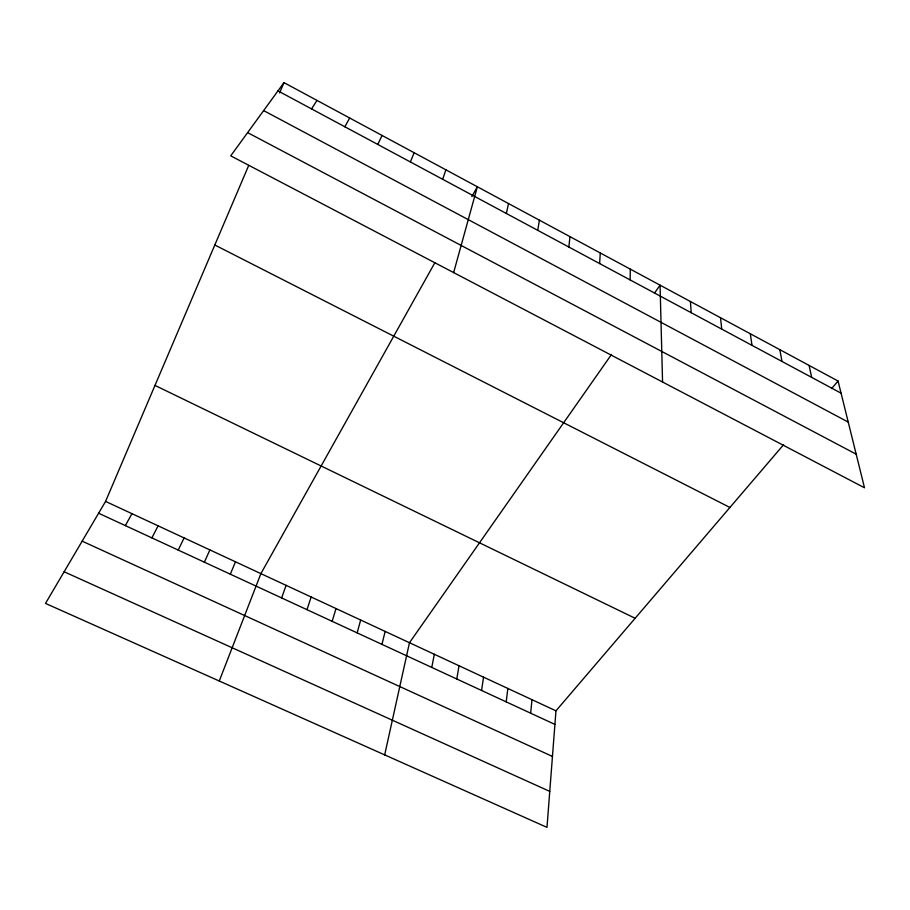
<?xml version="1.0" encoding="UTF-8"?>
<svg xmlns="http://www.w3.org/2000/svg" width="910" height="910" viewBox="0 0 910 910"><rect width="100%" height="100%" fill="white"/><g stroke="black" fill="none" stroke-linecap="round" stroke-linejoin="round"><path stroke-width="1.36" d="M630.13 279.927L630.312 269.155M599.622 263.547L600.293 252.98M783.635 444.671L555.964 710.835L546.99 827.372L45.5 603.41L105.571 501.41L248.726 165.381M530.655 713.19L531.997 699.688M568.83 247.019L569.99 236.657M506.21 701.872L507.848 688.461M481.583 690.474L483.528 677.154M537.742 230.332L539.402 220.186M456.774 678.996L459.027 665.756M431.772 667.428L434.343 654.279M506.358 213.475L508.519 203.556M384.68 754.879L409.477 642.722L611.486 354.49M381.961 644.371L385.158 631.415M357.152 632.894L360.667 620.029M453.646 272.59L477.352 186.777L471.835 196.628M332.161 621.325L336.006 608.551M306.988 609.666L311.152 597.005M442.681 179.293L445.889 169.829M281.622 597.927L286.115 585.357M219.264 681.01L260.897 573.63L434.798 262.831M410.387 161.957L414.13 152.721M230.31 574.187L235.485 561.823M279.575 92.968L283.977 82.628L838.064 381.028L864.5 487.771L230.731 155.849L283.977 82.628M204.375 562.175L209.892 549.913M377.764 144.44L382.052 135.453M178.235 550.072L184.104 537.924M151.89 537.89L158.124 525.843M344.833 126.763L349.679 118.016M125.352 525.605L131.939 513.672M311.573 108.904L316.987 100.407M654.506 293.1L660.068 285.171L662.56 382.007M831.604 388.593L838.064 381.028M64.132 571.764L549.765 791.393M82.162 541.154L552.45 756.449M98.61 513.229L554.918 724.417M105.571 501.41L555.964 710.835M154.984 385.408L635.135 618.277M214.805 244.995L729.911 507.473M247.622 132.621L856.185 454.181M263.638 110.599L848.245 422.103M277.982 90.875L841.079 393.177M809.092 365.422L811.663 377.388M779.836 349.679L781.974 361.441M750.318 333.777L752.001 345.356M720.515 317.726L721.732 329.113M690.428 301.528L691.19 312.71"/></g></svg>
